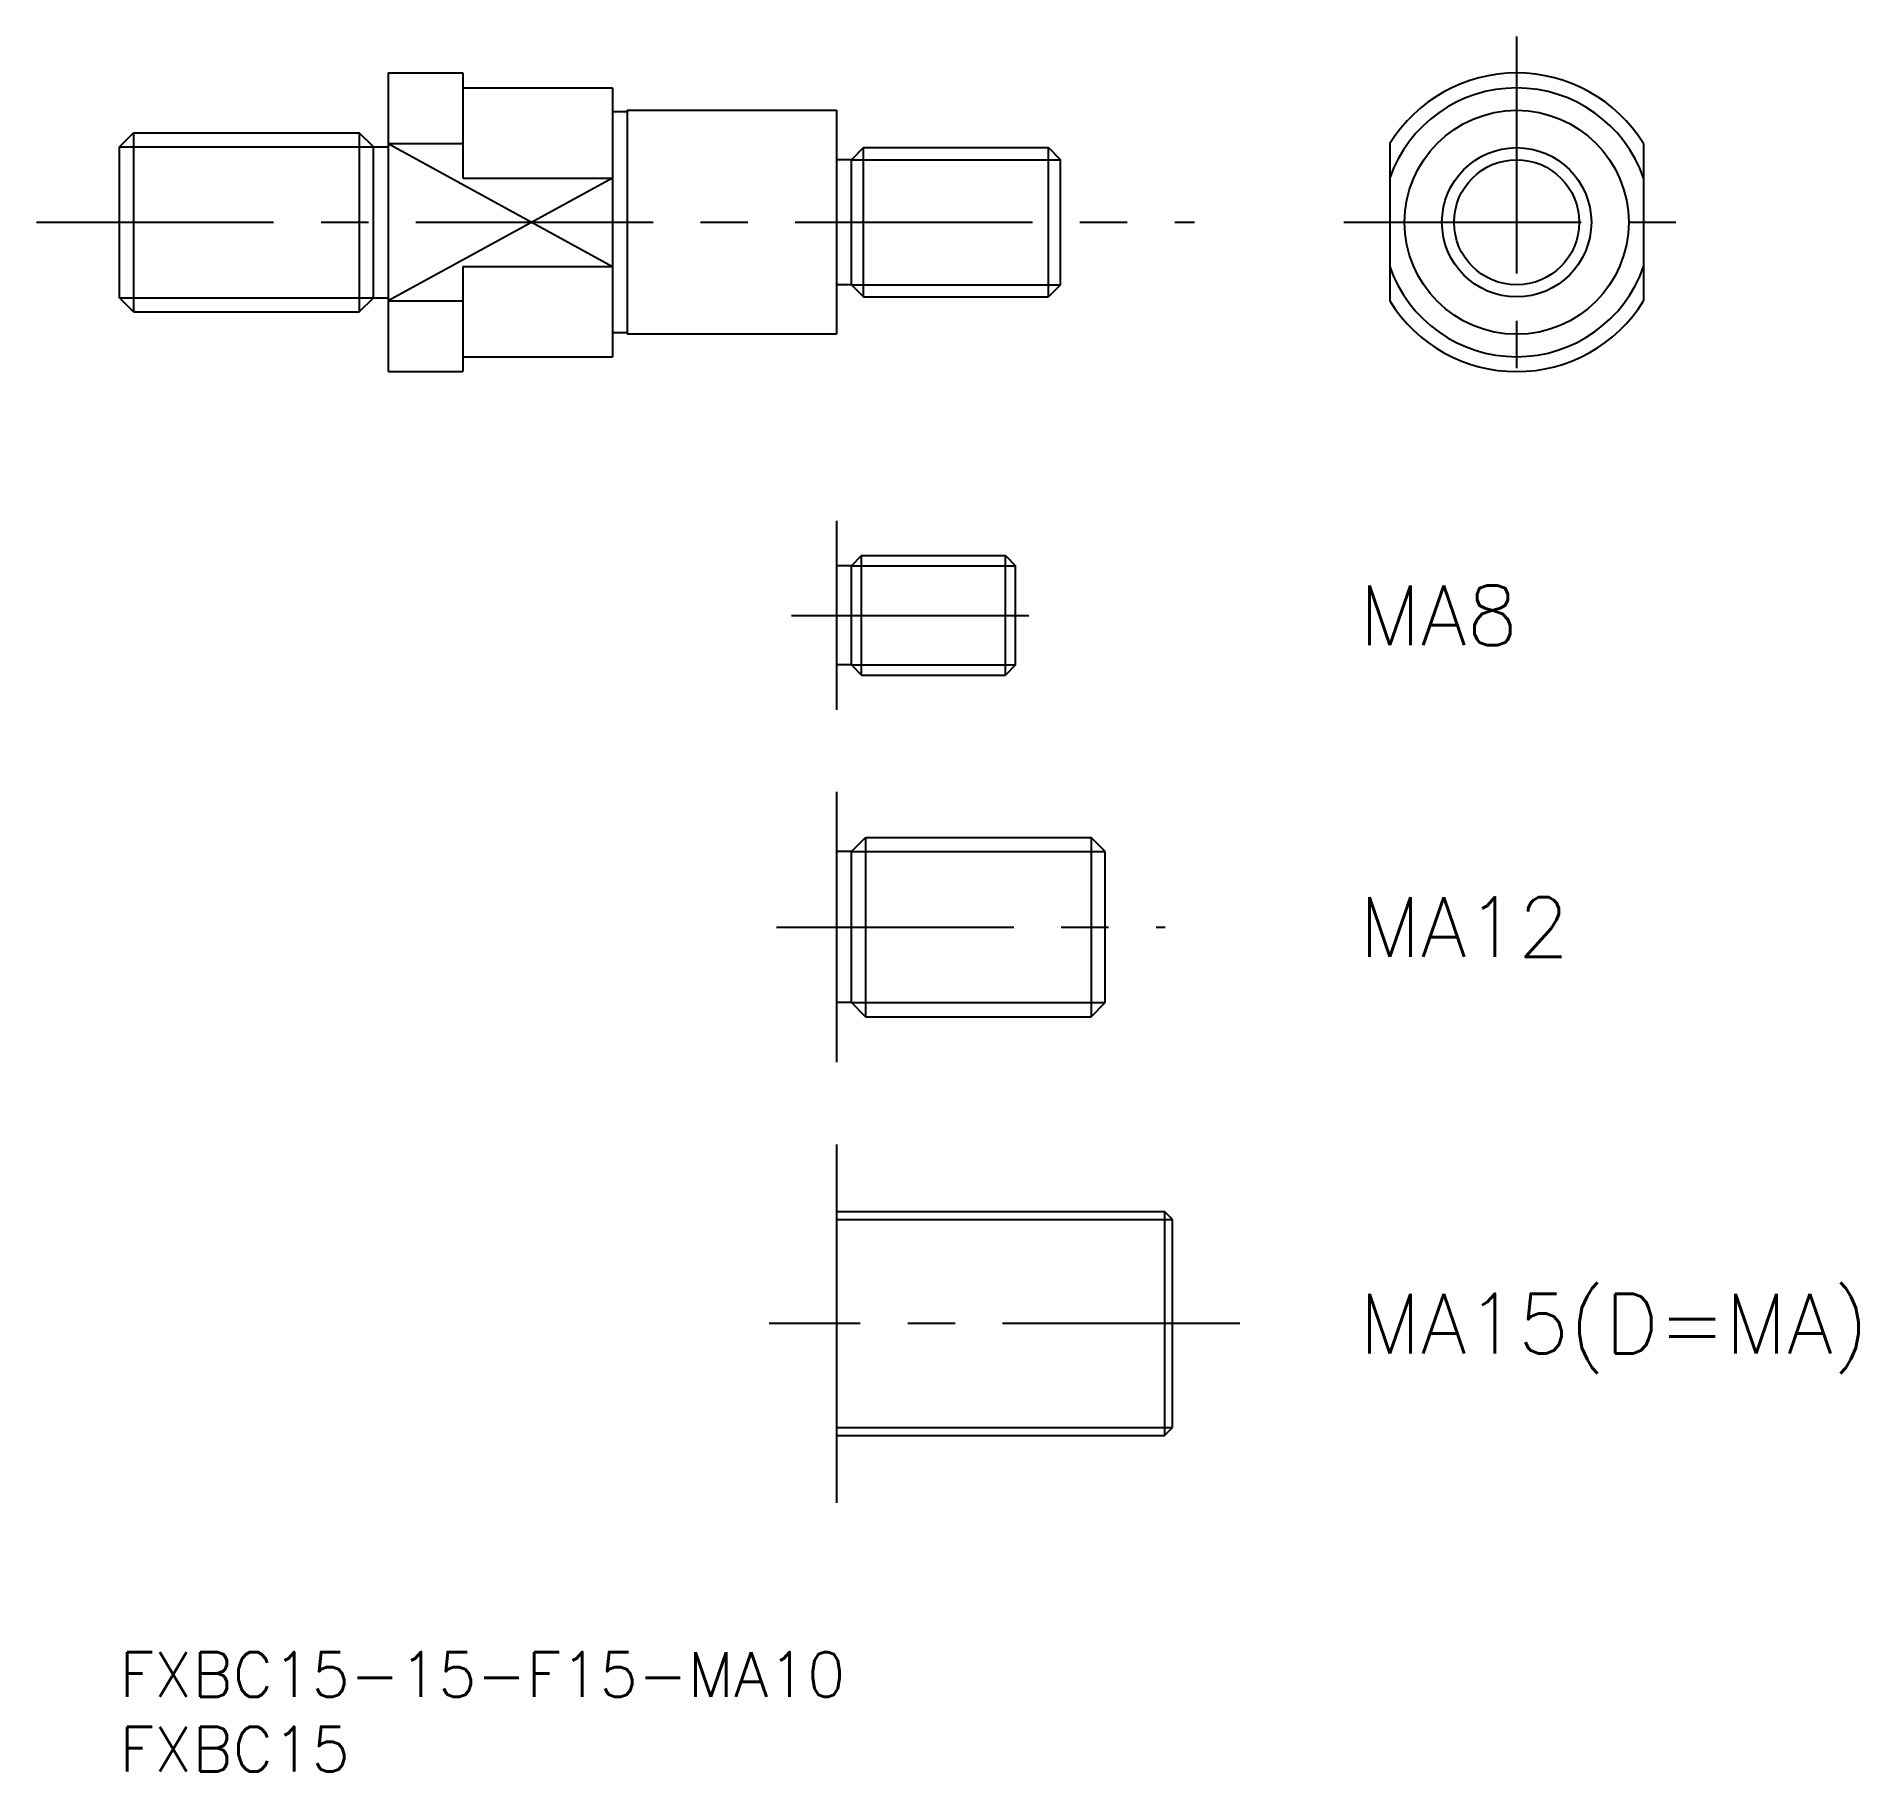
# Model space of a CAD drawing. Extents: x -6 to 116, y -8 to 108.
import ezdxf

# ---------------------------------------------------------------- set-up
doc = ezdxf.new("R2010")
doc.units = 0
doc.header["$LTSCALE"] = 0.5
doc.linetypes.add('CENTER', pattern=[50.8, 31.75, -6.35, 6.35, -6.35])
for name, color, linetype in [('MSM_CENTER', 1, 'CENTER'), ('MSM_CONTINUOUS', 7, 'CONTINUOUS'), ('MSM_NARROW', 5, 'CONTINUOUS'), ('MSM_PART_NUMBER', 7, 'CONTINUOUS')]:
    doc.layers.add(name, color=color, linetype=linetype)
doc.styles.get("Standard").update_dxf_attribs({"font": 'txt.shx', "height": 3, "bigfont": 'bigfont.shx'})

# ---------------------------------------------------------------- blocks, each defined once
blk = doc.blocks.new('*U4')
at = {"layer": 'MSM_PART_NUMBER'}
blk.add_text('FXBC15-15-F15-MA10', height=3, dxfattribs=at).set_placement((0, -3))
blk = doc.blocks.new('*U5')
at = {"layer": 'MSM_PART_NUMBER'}
blk.add_text('FXBC15', height=3, dxfattribs=at).set_placement((0, -8))
blk = doc.blocks.new('*U6')
at = {"layer": 'MSM_PART_NUMBER'}
blk.add_text('MA8', height=4, dxfattribs=at).set_placement((83, 67.4295))
blk = doc.blocks.new('*U7')
at = {"layer": 'MSM_PART_NUMBER'}
blk.add_text('MA12', height=4, dxfattribs=at).set_placement((83, 46.553))
blk = doc.blocks.new('*U8')
at = {"layer": 'MSM_PART_NUMBER'}
blk.add_text('MA15(D=MA)', height=4, dxfattribs=at).set_placement((83, 20))

msp = doc.modelspace()

# ---------------------------------------------------------------- linework, layer by layer
at = {"layer": 'MSM_CENTER'}
for p, q in [((93.54, 108.2), (93.54, 83.31)), ((-5.55, 95.75), (71.98, 95.75)), ((81.98, 95.75), (105.09, 95.75)), ((45, 69.43), (63, 69.43)), ((44, 48.55), (70, 48.55)), ((75, 22), (43.5, 22))]:
    msp.add_line(p, q, dxfattribs=at)
at = {"layer": 'MSM_CONTINUOUS'}
for p, q in [((18, 105.75), (18, 85.75)), ((18, 105.75), (23, 105.75)), ((23, 105.75), (23, 98.71)), ((23, 104.75), (33, 104.75)), ((33, 104.75), (33, 86.75)), ((34, 103.15), (33, 103.15)), ((34, 103.25), (48, 103.25)), ((34, 103.25), (34, 88.25)), ((48, 103.25), (48, 88.25)), ((0, 100.81), (0.95, 101.75)), ((0.95, 101.75), (16.05, 101.75)), ((0.95, 101.75), (0.95, 89.75)), ((17, 100.81), (16.05, 101.75)), ((16.05, 101.75), (16.05, 89.75)), ((0, 90.7), (0, 100.81)), ((17, 90.7), (17, 100.81)), ((17, 100.81), (18, 100.81)), ((18, 101.02), (23, 101.02)), ((49.81, 100.75), (49, 99.94)), ((49.81, 100.75), (62.19, 100.75)), ((49.81, 90.75), (49.81, 100.75)), ((62.19, 90.75), (62.19, 100.75)), ((62.19, 100.75), (63, 99.94)), ((85.04, 101.02), (85.04, 90.49)), ((102.04, 101.02), (102.04, 90.49)), ((49, 99.94), (48, 99.94)), ((49, 91.57), (49, 99.94)), ((63, 91.57), (63, 99.94)), ((23, 98.71), (33, 98.71)), ((23, 92.79), (33, 92.79)), ((23, 92.79), (23, 85.75)), ((49, 91.57), (48, 91.57)), ((49, 91.57), (49.81, 90.75)), ((63, 91.57), (62.19, 90.75)), ((0.95, 89.75), (0, 90.7)), ((16.05, 89.75), (17, 90.7)), ((17, 90.7), (18, 90.7)), ((18, 90.49), (23, 90.49)), ((49.81, 90.75), (62.19, 90.75)), ((0.95, 89.75), (16.05, 89.75)), ((34, 88.35), (33, 88.35)), ((48, 88.25), (34, 88.25)), ((23, 86.75), (33, 86.75)), ((18, 85.75), (23, 85.75)), ((48, 75.75), (48, 63.11)), ((49.68, 73.43), (49, 72.75)), ((49.68, 73.43), (59.32, 73.43)), ((49.68, 65.43), (49.68, 73.43)), ((59.32, 65.43), (59.32, 73.43)), ((59.32, 73.43), (60, 72.75)), ((49, 72.75), (48, 72.75)), ((49, 66.11), (49, 72.75)), ((60, 66.11), (60, 72.75)), ((49, 66.11), (48, 66.11)), ((49, 66.11), (49.68, 65.43)), ((60, 66.11), (59.32, 65.43)), ((49.68, 65.43), (59.32, 65.43)), ((48, 57.61), (48, 39.5)), ((49, 53.61), (49.95, 54.55)), ((49.95, 54.55), (65.05, 54.55)), ((49.95, 54.55), (49.95, 42.55)), ((66, 53.61), (65.05, 54.55)), ((65.05, 54.55), (65.05, 42.55)), ((49, 53.61), (48, 53.61)), ((49, 43.5), (49, 53.61)), ((66, 43.5), (66, 53.61)), ((49, 43.5), (48, 43.5)), ((49.95, 42.55), (49, 43.5)), ((65.05, 42.55), (66, 43.5)), ((49.95, 42.55), (65.05, 42.55)), ((48, 34), (48, 10)), ((48, 29.5), (69.96, 29.5)), ((70.5, 28.96), (69.96, 29.5)), ((69.96, 29.5), (69.96, 14.5)), ((70.5, 15.04), (70.5, 28.96)), ((69.96, 14.5), (70.5, 15.04)), ((48, 14.5), (69.96, 14.5))]:
    msp.add_line(p, q, dxfattribs=at)
for radius in [7.5, 5]:
    msp.add_circle((93.54, 95.75), radius, dxfattribs=at)
for radius, start, end in [(10, 31.7883, 148.2117), (9, 19.1881, 160.8119), (9, 199.1881, 340.8119), (10, 211.7883, 328.2117)]:
    msp.add_arc((93.54, 95.75), radius, start, end, dxfattribs=at)
at = {"layer": 'MSM_NARROW'}
for p, q in [((0, 100.81), (17, 100.81)), ((18, 101.02), (33, 92.79)), ((49, 99.94), (63, 99.94)), ((33, 98.71), (18, 90.49)), ((49, 91.57), (63, 91.57)), ((0, 90.7), (17, 90.7)), ((49, 72.75), (60, 72.75)), ((49, 66.11), (60, 66.11)), ((49, 53.61), (66, 53.61)), ((49, 43.5), (66, 43.5)), ((48, 28.96), (70.5, 28.96)), ((48, 15.04), (70.5, 15.04))]:
    msp.add_line(p, q, dxfattribs=at)
msp.add_circle((93.54, 95.75), 4.19, dxfattribs=at)

# ---------------------------------------------------------------- block references
at = {"layer": 'MSM_CONTINUOUS'}
for name in ['*U6', '*U7', '*U8', '*U4', '*U5']:
    msp.add_blockref(name, (0, 0), dxfattribs=at)

doc.saveas('drawing.dxf')
